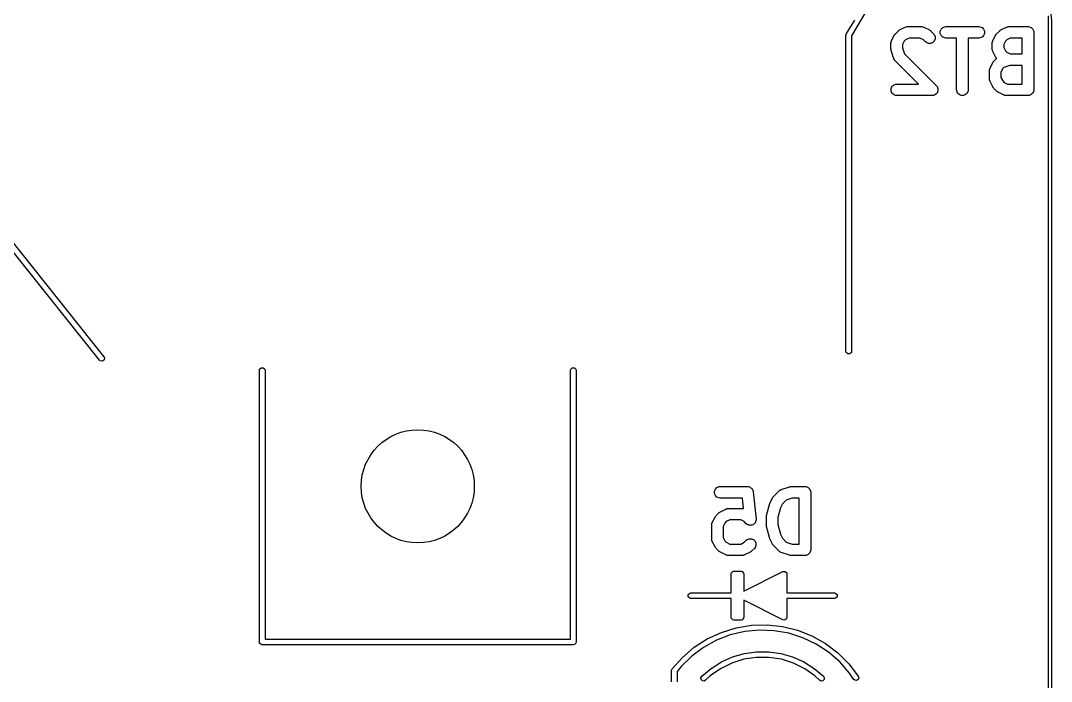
# Model space of a CAD drawing. Extents: x 50.8 to 101.6, y -101.6 to -50.8.
# Drawn here: x 83.4 to 101.62, y -92.45 to -80.77 of the extents above; entities that cross this region are included whole.
import ezdxf

# ---------------------------------------------------------------- set-up
doc = ezdxf.new("R2010")
doc.units = 0
doc.layers.add('BLACK', color=7, linetype='CONTINUOUS')

msp = doc.modelspace()

# ---------------------------------------------------------------- linework, layer by layer
at = {"layer": 'BLACK', "linetype": 'CONTINUOUS'}
for p, q in [((79.624, -80.132488), (84.875075, -86.709804)), ((84.796925, -86.772196), (79.534925, -80.181196)), ((98.375382, -80.562871), (98.093999, -81.039604)), ((101.575, -80.772), (101.575, -80.685299)), ((101.609185, -80.591232), (101.625, -80.772)), ((98.001757, -80.999247), (98.152347, -80.7615)), ((98.941991, -80.93496), (99.038753, -80.886579)), ((99.038753, -80.886579), (99.057354, -80.879461)), ((99.057354, -80.879461), (99.060995, -80.879202)), ((99.060995, -80.879202), (99.064369, -80.877805)), ((99.064369, -80.877805), (99.08419, -80.875853)), ((99.08419, -80.875853), (99.326095, -80.875853)), ((99.326095, -80.875853), (99.345916, -80.877805)), ((99.345916, -80.877805), (99.349289, -80.879202)), ((99.349289, -80.879202), (99.35293, -80.879461)), ((99.35293, -80.879461), (99.371532, -80.886579)), ((99.371532, -80.886579), (99.468294, -80.93496)), ((99.677046, -80.921007), (99.705077, -80.892976)), ((99.705077, -80.892976), (99.741702, -80.877805)), ((99.741702, -80.877805), (99.761523, -80.875853)), ((99.761523, -80.875853), (100.342095, -80.875853)), ((100.342095, -80.875853), (100.361916, -80.877805)), ((100.361916, -80.877805), (100.398541, -80.892976)), ((100.398541, -80.892976), (100.426572, -80.921007)), ((100.732086, -80.93496), (100.828848, -80.886579)), ((100.828848, -80.886579), (100.847449, -80.879461)), ((100.847449, -80.879461), (100.85109, -80.879202)), ((100.85109, -80.879202), (100.854464, -80.877805)), ((100.854464, -80.877805), (100.874285, -80.875853)), ((100.874285, -80.875853), (101.212952, -80.875853)), ((101.212952, -80.875853), (101.232773, -80.877805)), ((101.232773, -80.877805), (101.269398, -80.892976)), ((101.269398, -80.892976), (101.297429, -80.921007)), ((101.575, -97.79), (101.575, -80.772)), ((101.625, -80.772), (101.625, -97.79)), ((97.993999, -81.026), (97.997805, -81.006866)), ((97.994, -86.614), (97.993999, -81.026)), ((97.997805, -81.006866), (98.000498, -81.004172)), ((98.000498, -81.004172), (98.001758, -80.999247)), ((98.001758, -80.999247), (98.001757, -80.999247)), ((98.093999, -81.039604), (98.094, -86.614)), ((98.799792, -81.12554), (98.848173, -81.028778)), ((98.848173, -81.028778), (98.853544, -81.020245)), ((98.853544, -81.020245), (98.85457, -81.017769)), ((98.85457, -81.017769), (98.856858, -81.01498)), ((98.856858, -81.01498), (98.858783, -81.011923)), ((98.858783, -81.011923), (98.860811, -81.010164)), ((98.860811, -81.010164), (98.867205, -81.002373)), ((98.867205, -81.002373), (98.915586, -80.953992)), ((98.915586, -80.953992), (98.923377, -80.947598)), ((98.923377, -80.947598), (98.925136, -80.94557)), ((98.925136, -80.94557), (98.928193, -80.943645)), ((98.928193, -80.943645), (98.930982, -80.941357)), ((98.930982, -80.941357), (98.933458, -80.940331)), ((98.933458, -80.940331), (98.941991, -80.93496)), ((99.108175, -81.079053), (99.047611, -81.109335)), ((99.30211, -81.079053), (99.108175, -81.079053)), ((99.362674, -81.109335), (99.30211, -81.079053)), ((99.468294, -80.93496), (99.476826, -80.940331)), ((99.476826, -80.940331), (99.479303, -80.941357)), ((99.479303, -80.941357), (99.482091, -80.943645)), ((99.482091, -80.943645), (99.485149, -80.94557)), ((99.485149, -80.94557), (99.486907, -80.947598)), ((99.486907, -80.947598), (99.494699, -80.953992)), ((99.494699, -80.953992), (99.54308, -81.002373)), ((99.54308, -81.002373), (99.555715, -81.017769)), ((99.555715, -81.017769), (99.570886, -81.054394)), ((99.570886, -81.054394), (99.570886, -81.094036)), ((99.661875, -80.957632), (99.677046, -80.921007)), ((99.661875, -80.997274), (99.661875, -80.957632)), ((99.677046, -81.033899), (99.661875, -80.997274)), ((99.705077, -81.06193), (99.677046, -81.033899)), ((99.741702, -81.077101), (99.705077, -81.06193)), ((99.761523, -81.079053), (99.741702, -81.077101)), ((99.950209, -81.079053), (99.761523, -81.079053)), ((99.950209, -81.993453), (99.950209, -81.079053)), ((100.342095, -81.079053), (100.153409, -81.079053)), ((100.153409, -81.079053), (100.153409, -81.993453)), ((100.361916, -81.077101), (100.342095, -81.079053)), ((100.398541, -81.06193), (100.361916, -81.077101)), ((100.426572, -81.033899), (100.398541, -81.06193)), ((100.426572, -80.921007), (100.441743, -80.957632)), ((100.441743, -80.997274), (100.426572, -81.033899)), ((100.441743, -80.957632), (100.441743, -80.997274)), ((100.589887, -81.12554), (100.638268, -81.028778)), ((100.638268, -81.028778), (100.643639, -81.020245)), ((100.643639, -81.020245), (100.644665, -81.017769)), ((100.644665, -81.017769), (100.646953, -81.01498)), ((100.646953, -81.01498), (100.648878, -81.011923)), ((100.648878, -81.011923), (100.650906, -81.010164)), ((100.650906, -81.010164), (100.6573, -81.002373)), ((100.6573, -81.002373), (100.705681, -80.953992)), ((100.705681, -80.953992), (100.713472, -80.947598)), ((100.713472, -80.947598), (100.715231, -80.94557)), ((100.715231, -80.94557), (100.718288, -80.943645)), ((100.718288, -80.943645), (100.721077, -80.941357)), ((100.721077, -80.941357), (100.723553, -80.940331)), ((100.723553, -80.940331), (100.732086, -80.93496)), ((100.89827, -81.079053), (100.837706, -81.109335)), ((101.111352, -81.079053), (100.89827, -81.079053)), ((101.111352, -81.359663), (101.111352, -81.079053)), ((101.297429, -80.921007), (101.3126, -80.957632)), ((101.3126, -80.957632), (101.314552, -80.977453)), ((101.314552, -80.977453), (101.314552, -81.993453)), ((98.789066, -81.170977), (98.791018, -81.151156)), ((98.789066, -81.267739), (98.789066, -81.170977)), ((98.791018, -81.151156), (98.792415, -81.147782)), ((98.792415, -81.147782), (98.792674, -81.144142)), ((98.792674, -81.144142), (98.799792, -81.12554)), ((99.022548, -81.134398), (98.992266, -81.194962)), ((98.992266, -81.194962), (98.992266, -81.251252)), ((98.992266, -81.251252), (99.027848, -81.357999)), ((99.047611, -81.109335), (99.022548, -81.134398)), ((99.399396, -81.146057), (99.362674, -81.109335)), ((99.414792, -81.158692), (99.399396, -81.146057)), ((99.451417, -81.173863), (99.414792, -81.158692)), ((99.491059, -81.173863), (99.451417, -81.173863)), ((99.527684, -81.158692), (99.491059, -81.173863)), ((99.555715, -81.130661), (99.527684, -81.158692)), ((99.570886, -81.094036), (99.555715, -81.130661)), ((100.579161, -81.170977), (100.581113, -81.151156)), ((100.579161, -81.267739), (100.579161, -81.170977)), ((100.581113, -81.151156), (100.58251, -81.147782)), ((100.58251, -81.147782), (100.582769, -81.144142)), ((100.582769, -81.144142), (100.589887, -81.12554)), ((100.812643, -81.134398), (100.782361, -81.194962)), ((100.782361, -81.194962), (100.782361, -81.243754)), ((100.782361, -81.243754), (100.812643, -81.304318)), ((100.837706, -81.109335), (100.812643, -81.134398)), ((98.790054, -81.277772), (98.789066, -81.267739)), ((98.789864, -81.280447), (98.790054, -81.277772)), ((98.790663, -81.283965), (98.789864, -81.280447)), ((98.791018, -81.28756), (98.790663, -81.283965)), ((98.792045, -81.29004), (98.791018, -81.28756)), ((98.79428, -81.299868), (98.792045, -81.29004)), ((98.842661, -81.445011), (98.79428, -81.299868)), ((98.850781, -81.463197), (98.842661, -81.445011)), ((99.027848, -81.357999), (99.591461, -81.921611)), ((100.581113, -81.28756), (100.579161, -81.267739)), ((100.58251, -81.290933), (100.581113, -81.28756)), ((100.582769, -81.294574), (100.58251, -81.290933)), ((100.589887, -81.313176), (100.582769, -81.294574)), ((100.638268, -81.409938), (100.589887, -81.313176)), ((100.608919, -81.486183), (100.6573, -81.437802)), ((100.643639, -81.41847), (100.638268, -81.409938)), ((100.644665, -81.420947), (100.643639, -81.41847)), ((100.646953, -81.423735), (100.644665, -81.420947)), ((100.648878, -81.426793), (100.646953, -81.423735)), ((100.650906, -81.428551), (100.648878, -81.426793)), ((100.6573, -81.436343), (100.650906, -81.428551)), ((100.658101, -81.437144), (100.6573, -81.436343)), ((100.6573, -81.437802), (100.658101, -81.437144)), ((100.812643, -81.304318), (100.837706, -81.329381)), ((100.837706, -81.329381), (100.89827, -81.359663)), ((100.89827, -81.359663), (101.111352, -81.359663)), ((98.853172, -81.465954), (98.850781, -81.463197)), ((98.85457, -81.469328), (98.853172, -81.465954)), ((98.867205, -81.484724), (98.85457, -81.469328)), ((99.274335, -81.891853), (98.867205, -81.484724)), ((100.534129, -81.631592), (100.534388, -81.627952)), ((100.534388, -81.627952), (100.541506, -81.60935)), ((100.541506, -81.60935), (100.589887, -81.512588)), ((100.589887, -81.512588), (100.595258, -81.504055)), ((100.595258, -81.504055), (100.596284, -81.501579)), ((100.596284, -81.501579), (100.598572, -81.49879)), ((100.598572, -81.49879), (100.600497, -81.495733)), ((100.600497, -81.495733), (100.602525, -81.493974)), ((100.602525, -81.493974), (100.608919, -81.486183)), ((100.764262, -81.618208), (100.73398, -81.678772)), ((100.784024, -81.598445), (100.764262, -81.618208)), ((100.890772, -81.562863), (100.784024, -81.598445)), ((101.111352, -81.562863), (100.890772, -81.562863)), ((101.111352, -81.891853), (101.111352, -81.562863)), ((100.53078, -81.654787), (100.532732, -81.634966)), ((100.53078, -81.79993), (100.53078, -81.654787)), ((100.532732, -81.819751), (100.53078, -81.79993)), ((100.532732, -81.634966), (100.534129, -81.631592)), ((100.73398, -81.678772), (100.73398, -81.775945)), ((100.73398, -81.775945), (100.764262, -81.836509)), ((98.791018, -81.973632), (98.806189, -81.937007)), ((98.791018, -82.013274), (98.791018, -81.973632)), ((98.806189, -81.937007), (98.83422, -81.908976)), ((98.83422, -81.908976), (98.870845, -81.893805)), ((98.870845, -81.893805), (98.890666, -81.891853)), ((98.890666, -81.891853), (99.274335, -81.891853)), ((99.591461, -81.921611), (99.604096, -81.937007)), ((99.604096, -81.937007), (99.619267, -81.973632)), ((99.619267, -81.973632), (99.619267, -82.013274)), ((99.952161, -82.013274), (99.950209, -81.993453)), ((100.153409, -81.993453), (100.151457, -82.013274)), ((100.534129, -81.823124), (100.532732, -81.819751)), ((100.534388, -81.826765), (100.534129, -81.823124)), ((100.541506, -81.845367), (100.534388, -81.826765)), ((100.589887, -81.942129), (100.541506, -81.845367)), ((100.595258, -81.950661), (100.589887, -81.942129)), ((100.596284, -81.953138), (100.595258, -81.950661)), ((100.598572, -81.955926), (100.596284, -81.953138)), ((100.600497, -81.958984), (100.598572, -81.955926)), ((100.602525, -81.960742), (100.600497, -81.958984)), ((100.608919, -81.968534), (100.602525, -81.960742)), ((100.6573, -82.016915), (100.608919, -81.968534)), ((100.764262, -81.836509), (100.789325, -81.861572)), ((100.789325, -81.861572), (100.849888, -81.891853)), ((100.849888, -81.891853), (101.111352, -81.891853)), ((101.314552, -81.993453), (101.3126, -82.013274)), ((98.806189, -82.049899), (98.791018, -82.013274)), ((98.83422, -82.07793), (98.806189, -82.049899)), ((98.870845, -82.093101), (98.83422, -82.07793)), ((98.890666, -82.095053), (98.870845, -82.093101)), ((99.519619, -82.095053), (98.890666, -82.095053)), ((99.53944, -82.093101), (99.519619, -82.095053)), ((99.576065, -82.07793), (99.53944, -82.093101)), ((99.604096, -82.049899), (99.576065, -82.07793)), ((99.619267, -82.013274), (99.604096, -82.049899)), ((99.967332, -82.049899), (99.952161, -82.013274)), ((99.995363, -82.07793), (99.967332, -82.049899)), ((100.031988, -82.093101), (99.995363, -82.07793)), ((100.07163, -82.093101), (100.031988, -82.093101)), ((100.108255, -82.07793), (100.07163, -82.093101)), ((100.136286, -82.049899), (100.108255, -82.07793)), ((100.151457, -82.013274), (100.136286, -82.049899)), ((100.66509, -82.023308), (100.6573, -82.016915)), ((100.66685, -82.025337), (100.66509, -82.023308)), ((100.669907, -82.027261), (100.66685, -82.025337)), ((100.672696, -82.02955), (100.669907, -82.027261)), ((100.675173, -82.030576), (100.672696, -82.02955)), ((100.683706, -82.035947), (100.675173, -82.030576)), ((100.780468, -82.084327), (100.683706, -82.035947)), ((100.79907, -82.091445), (100.780468, -82.084327)), ((100.802709, -82.091703), (100.79907, -82.091445)), ((100.806083, -82.093101), (100.802709, -82.091703)), ((100.825904, -82.095053), (100.806083, -82.093101)), ((101.212952, -82.095053), (100.825904, -82.095053)), ((101.232773, -82.093101), (101.212952, -82.095053)), ((101.269398, -82.07793), (101.232773, -82.093101)), ((101.297429, -82.049899), (101.269398, -82.07793)), ((101.3126, -82.013274), (101.297429, -82.049899)), ((84.875075, -86.709804), (84.884038, -86.727132)), ((84.884038, -86.727132), (84.879774, -86.765162)), ((97.997806, -86.633134), (97.994, -86.614)), ((98.024866, -86.660194), (97.997806, -86.633134)), ((98.063134, -86.660194), (98.024866, -86.660194)), ((98.090194, -86.633134), (98.063134, -86.660194)), ((98.094, -86.614), (98.090194, -86.633134)), ((84.811838, -86.784774), (84.796925, -86.772196)), ((84.849868, -86.789038), (84.811838, -86.784774)), ((84.879774, -86.765162), (84.849868, -86.789038)), ((87.627806, -86.930866), (87.654866, -86.903806)), ((87.654866, -86.903806), (87.693134, -86.903806)), ((87.693134, -86.903806), (87.720194, -86.930866)), ((93.127806, -86.930866), (93.154866, -86.903806)), ((93.154866, -86.903806), (93.193134, -86.903806)), ((93.193134, -86.903806), (93.220194, -86.930866)), ((87.624, -86.95), (87.627806, -86.930866)), ((87.624, -91.75), (87.624, -86.95)), ((87.720194, -86.930866), (87.724, -86.95)), ((87.724, -86.95), (87.724, -91.7)), ((93.124, -86.95), (93.127806, -86.930866)), ((93.124, -91.7), (93.124, -86.95)), ((93.220194, -86.930866), (93.224, -86.95)), ((93.224, -86.95), (93.224, -91.75)), ((95.670446, -89.085632), (95.685617, -89.049007)), ((95.670446, -89.125274), (95.670446, -89.085632)), ((95.685617, -89.049007), (95.713648, -89.020976)), ((95.713648, -89.020976), (95.750273, -89.005805)), ((95.750273, -89.005805), (95.770094, -89.003853)), ((95.770094, -89.003853), (96.253904, -89.003853)), ((96.253904, -89.003853), (96.261233, -89.004574)), ((96.261233, -89.004574), (96.263711, -89.004327)), ((96.263711, -89.004327), (96.26613, -89.005057)), ((96.26613, -89.005057), (96.273725, -89.005805)), ((96.273725, -89.005805), (96.287448, -89.011489)), ((96.287448, -89.011489), (96.301664, -89.015779)), ((96.301664, -89.015779), (96.305622, -89.019017)), ((96.305622, -89.019017), (96.31035, -89.020976)), ((96.31035, -89.020976), (96.320851, -89.031477)), ((96.320851, -89.031477), (96.332345, -89.040881)), ((96.332345, -89.040881), (96.334763, -89.045389)), ((96.334763, -89.045389), (96.338381, -89.049007)), ((96.338381, -89.049007), (96.344064, -89.062727)), ((96.344064, -89.062727), (96.351085, -89.075815)), ((96.351085, -89.075815), (96.352585, -89.083298)), ((96.352585, -89.083298), (96.353552, -89.085632)), ((96.353552, -89.085632), (96.353552, -89.08812)), ((96.353552, -89.08812), (96.355, -89.095343)), ((96.355, -89.095343), (96.403381, -89.579153)), ((96.714252, -89.178754), (96.811014, -89.081992)), ((96.811014, -89.081992), (96.82641, -89.069357)), ((96.82641, -89.069357), (96.829783, -89.067959)), ((96.829783, -89.067959), (96.832541, -89.065568)), ((96.832541, -89.065568), (96.850727, -89.057448)), ((96.850727, -89.057448), (96.99587, -89.009067)), ((96.99587, -89.009067), (97.005697, -89.006832)), ((97.005697, -89.006832), (97.008178, -89.005805)), ((97.008178, -89.005805), (97.011772, -89.00545)), ((97.011772, -89.00545), (97.015291, -89.004651)), ((97.015291, -89.004651), (97.017965, -89.004841)), ((97.017965, -89.004841), (97.027999, -89.003853)), ((97.027999, -89.003853), (97.269904, -89.003853)), ((97.269904, -89.003853), (97.289725, -89.005805)), ((97.289725, -89.005805), (97.32635, -89.020976)), ((97.32635, -89.020976), (97.354381, -89.049007)), ((97.354381, -89.049007), (97.369552, -89.085632)), ((97.369552, -89.085632), (97.371504, -89.105453)), ((95.685617, -89.161899), (95.670446, -89.125274)), ((95.713648, -89.18993), (95.685617, -89.161899)), ((95.750273, -89.205101), (95.713648, -89.18993)), ((95.770094, -89.207053), (95.750273, -89.205101)), ((96.161957, -89.207053), (95.770094, -89.207053)), ((96.180679, -89.394274), (96.161957, -89.207053)), ((96.646839, -89.301921), (96.69522, -89.205159)), ((96.69522, -89.205159), (96.700591, -89.196626)), ((96.700591, -89.196626), (96.701617, -89.19415)), ((96.701617, -89.19415), (96.703905, -89.191361)), ((96.703905, -89.191361), (96.70583, -89.188304)), ((96.70583, -89.188304), (96.707858, -89.186545)), ((96.707858, -89.186545), (96.714252, -89.178754)), ((96.937738, -89.242635), (96.869595, -89.310779)), ((97.044486, -89.207053), (96.937738, -89.242635)), ((97.168304, -89.207053), (97.044486, -89.207053)), ((97.168304, -90.019853), (97.168304, -89.207053)), ((97.371504, -89.105453), (97.371504, -90.121453)), ((95.746633, -89.46904), (95.754424, -89.462646)), ((95.754424, -89.462646), (95.756183, -89.460618)), ((95.756183, -89.460618), (95.75924, -89.458693)), ((95.75924, -89.458693), (95.762029, -89.456405)), ((95.762029, -89.456405), (95.764505, -89.455379)), ((95.764505, -89.455379), (95.773038, -89.450008)), ((95.773038, -89.450008), (95.8698, -89.401627)), ((95.8698, -89.401627), (95.888401, -89.394509)), ((95.888401, -89.394509), (95.892042, -89.39425)), ((95.892042, -89.39425), (95.895416, -89.392853)), ((95.895416, -89.392853), (95.915237, -89.390901)), ((95.915237, -89.390901), (96.157142, -89.390901)), ((96.157142, -89.390901), (96.176963, -89.392853)), ((96.176963, -89.392853), (96.180336, -89.39425)), ((96.180336, -89.39425), (96.180679, -89.394274)), ((96.590766, -89.51624), (96.639147, -89.322716)), ((96.639147, -89.322716), (96.639668, -89.321255)), ((96.639668, -89.321255), (96.639721, -89.320523)), ((96.639721, -89.320523), (96.642883, -89.312258)), ((96.642883, -89.312258), (96.645848, -89.303961)), ((96.645848, -89.303961), (96.646283, -89.303373)), ((96.646283, -89.303373), (96.646839, -89.301921)), ((96.833573, -89.382822), (96.790932, -89.553388)), ((96.869595, -89.310779), (96.833573, -89.382822)), ((95.623721, -89.65919), (95.630839, -89.640588)), ((95.630839, -89.640588), (95.67922, -89.543826)), ((95.67922, -89.543826), (95.684591, -89.535293)), ((95.684591, -89.535293), (95.685617, -89.532817)), ((95.685617, -89.532817), (95.687905, -89.530028)), ((95.687905, -89.530028), (95.68983, -89.526971)), ((95.68983, -89.526971), (95.691858, -89.525212)), ((95.691858, -89.525212), (95.698252, -89.517421)), ((95.698252, -89.517421), (95.746633, -89.46904)), ((95.878658, -89.624383), (95.853595, -89.649446)), ((95.939222, -89.594101), (95.878658, -89.624383)), ((96.133157, -89.594101), (95.939222, -89.594101)), ((96.193721, -89.624383), (96.133157, -89.594101)), ((96.230443, -89.661105), (96.193721, -89.624383)), ((96.386762, -89.645709), (96.37626, -89.65621)), ((96.38872, -89.640981), (96.386762, -89.645709)), ((96.391959, -89.637023), (96.38872, -89.640981)), ((96.396248, -89.622807), (96.391959, -89.637023)), ((96.401933, -89.609084), (96.396248, -89.622807)), ((96.403411, -89.59907), (96.401933, -89.603968)), ((96.401933, -89.603968), (96.401933, -89.609084)), ((96.403381, -89.579153), (96.403411, -89.59907)), ((96.587732, -89.540882), (96.588072, -89.537424)), ((96.587732, -89.686025), (96.587732, -89.540882)), ((96.587852, -89.535943), (96.588948, -89.528528)), ((96.588072, -89.537424), (96.587852, -89.535943)), ((96.588948, -89.528528), (96.589684, -89.521061)), ((96.589684, -89.521061), (96.590257, -89.519675)), ((96.590257, -89.519675), (96.590766, -89.51624)), ((96.790932, -89.553388), (96.790932, -89.673519)), ((95.620113, -89.686025), (95.622065, -89.666204)), ((95.620113, -89.92793), (95.620113, -89.686025)), ((95.622065, -89.666204), (95.623462, -89.66283)), ((95.623462, -89.66283), (95.623721, -89.65919)), ((95.853595, -89.649446), (95.823313, -89.71001)), ((95.823313, -89.71001), (95.823313, -89.903945)), ((96.245839, -89.67374), (96.230443, -89.661105)), ((96.250566, -89.675698), (96.245839, -89.67374)), ((96.254525, -89.678937), (96.250566, -89.675698)), ((96.26874, -89.683226), (96.254525, -89.678937)), ((96.282464, -89.688911), (96.26874, -89.683226)), ((96.28758, -89.688911), (96.282464, -89.688911)), ((96.292478, -89.690389), (96.28758, -89.688911)), ((96.307256, -89.688911), (96.292478, -89.690389)), ((96.322106, -89.688911), (96.307256, -89.688911)), ((96.326832, -89.686953), (96.322106, -89.688911)), ((96.331923, -89.686444), (96.326832, -89.686953)), ((96.34501, -89.679423), (96.331923, -89.686444)), ((96.358731, -89.67374), (96.34501, -89.679423)), ((96.362348, -89.670122), (96.358731, -89.67374)), ((96.366857, -89.667704), (96.362348, -89.670122)), ((96.37626, -89.65621), (96.366857, -89.667704)), ((96.588072, -89.689482), (96.587732, -89.686025)), ((96.587852, -89.690964), (96.588072, -89.689482)), ((96.588948, -89.698378), (96.587852, -89.690964)), ((96.589684, -89.705846), (96.588948, -89.698378)), ((96.590257, -89.707231), (96.589684, -89.705846)), ((96.590766, -89.710667), (96.590257, -89.707231)), ((96.639147, -89.904191), (96.590766, -89.710667)), ((96.790932, -89.673519), (96.833573, -89.844085)), ((95.622065, -89.947751), (95.620113, -89.92793)), ((95.623462, -89.951124), (95.622065, -89.947751)), ((95.623721, -89.954765), (95.623462, -89.951124)), ((95.630839, -89.973367), (95.623721, -89.954765)), ((95.67922, -90.070129), (95.630839, -89.973367)), ((95.823313, -89.903945), (95.853595, -89.964509)), ((95.853595, -89.964509), (95.878658, -89.989572)), ((95.878658, -89.989572), (95.939221, -90.019853)), ((96.133158, -90.019853), (96.19372, -89.989572)), ((96.19372, -89.989572), (96.230443, -89.95285)), ((96.230443, -89.95285), (96.245839, -89.940215)), ((96.245839, -89.940215), (96.282464, -89.925044)), ((96.282464, -89.925044), (96.322106, -89.925044)), ((96.322106, -89.925044), (96.358731, -89.940215)), ((96.358731, -89.940215), (96.386762, -89.968246)), ((96.386762, -89.968246), (96.401933, -90.004871)), ((96.401933, -90.004871), (96.401933, -90.044513)), ((96.639668, -89.905651), (96.639147, -89.904191)), ((96.639721, -89.906384), (96.639668, -89.905651)), ((96.642883, -89.914648), (96.639721, -89.906384)), ((96.645848, -89.922946), (96.642883, -89.914648)), ((96.646283, -89.923533), (96.645848, -89.922946)), ((96.646839, -89.924986), (96.646283, -89.923533)), ((96.69522, -90.021748), (96.646839, -89.924986)), ((96.833573, -89.844085), (96.869595, -89.916128)), ((96.869595, -89.916128), (96.937738, -89.984271)), ((96.937738, -89.984271), (97.044485, -90.019853)), ((95.684591, -90.078661), (95.67922, -90.070129)), ((95.685617, -90.081138), (95.684591, -90.078661)), ((95.687905, -90.083926), (95.685617, -90.081138)), ((95.68983, -90.086984), (95.687905, -90.083926)), ((95.691858, -90.088742), (95.68983, -90.086984)), ((95.698252, -90.096534), (95.691858, -90.088742)), ((95.746633, -90.144915), (95.698252, -90.096534)), ((95.754423, -90.151308), (95.746633, -90.144915)), ((95.756183, -90.153337), (95.754423, -90.151308)), ((95.75924, -90.155261), (95.756183, -90.153337)), ((95.762029, -90.15755), (95.75924, -90.155261)), ((95.764506, -90.158576), (95.762029, -90.15755)), ((95.773039, -90.163947), (95.764506, -90.158576)), ((95.869801, -90.212327), (95.773039, -90.163947)), ((95.939221, -90.019853), (96.133158, -90.019853)), ((96.29934, -90.163947), (96.202578, -90.212327)), ((96.307872, -90.158576), (96.29934, -90.163947)), ((96.31035, -90.15755), (96.307872, -90.158576)), ((96.313138, -90.155261), (96.31035, -90.15755)), ((96.316196, -90.153337), (96.313138, -90.155261)), ((96.317955, -90.151308), (96.316196, -90.153337)), ((96.325746, -90.144915), (96.317955, -90.151308)), ((96.374127, -90.096534), (96.325746, -90.144915)), ((96.386762, -90.081138), (96.374127, -90.096534)), ((96.401933, -90.044513), (96.386762, -90.081138)), ((96.700591, -90.03028), (96.69522, -90.021748)), ((96.701617, -90.032757), (96.700591, -90.03028)), ((96.703905, -90.035545), (96.701617, -90.032757)), ((96.70583, -90.038603), (96.703905, -90.035545)), ((96.707858, -90.040361), (96.70583, -90.038603)), ((96.714252, -90.048153), (96.707858, -90.040361)), ((96.811014, -90.144915), (96.714252, -90.048153)), ((96.82641, -90.15755), (96.811014, -90.144915)), ((96.829781, -90.158946), (96.82641, -90.15755)), ((96.832541, -90.16134), (96.829781, -90.158946)), ((96.850728, -90.169459), (96.832541, -90.16134)), ((96.995871, -90.217839), (96.850728, -90.169459)), ((97.044485, -90.019853), (97.168304, -90.019853)), ((97.354381, -90.177899), (97.32635, -90.20593)), ((97.369552, -90.141274), (97.354381, -90.177899)), ((97.371504, -90.121453), (97.369552, -90.141274)), ((95.888403, -90.219445), (95.869801, -90.212327)), ((95.892042, -90.219703), (95.888403, -90.219445)), ((95.895416, -90.221101), (95.892042, -90.219703)), ((95.915237, -90.223053), (95.895416, -90.221101)), ((96.157142, -90.223053), (95.915237, -90.223053)), ((96.176963, -90.221101), (96.157142, -90.223053)), ((96.180336, -90.219703), (96.176963, -90.221101)), ((96.183977, -90.219445), (96.180336, -90.219703)), ((96.202578, -90.212327), (96.183977, -90.219445)), ((97.005696, -90.220073), (96.995871, -90.217839)), ((97.008178, -90.221101), (97.005696, -90.220073)), ((97.011774, -90.221455), (97.008178, -90.221101)), ((97.015292, -90.222255), (97.011774, -90.221455)), ((97.017966, -90.222064), (97.015292, -90.222255)), ((97.027999, -90.223053), (97.017966, -90.222064)), ((97.269904, -90.223053), (97.027999, -90.223053)), ((97.289725, -90.221101), (97.269904, -90.223053)), ((97.32635, -90.20593), (97.289725, -90.221101)), ((95.962, -90.551), (95.965806, -90.531866)), ((95.962, -90.882), (95.962, -90.551)), ((95.965806, -90.531866), (95.992866, -90.504806)), ((95.992866, -90.504806), (96.012, -90.501)), ((96.012, -90.501), (96.139, -90.501)), ((96.139, -90.501), (96.158134, -90.504806)), ((96.158134, -90.504806), (96.185194, -90.531866)), ((96.185194, -90.531866), (96.189, -90.551)), ((96.189, -90.851098), (96.878639, -90.506279)), ((96.189, -90.551), (96.189, -90.851098)), ((96.878639, -90.506279), (96.916811, -90.503566)), ((96.916811, -90.503566), (96.945721, -90.528639)), ((96.945721, -90.528639), (96.951, -90.551)), ((96.951, -90.551), (96.951, -90.882)), ((95.203806, -90.912866), (95.230866, -90.885806)), ((95.203806, -90.951134), (95.203806, -90.912866)), ((95.230866, -90.885806), (95.25, -90.882)), ((95.25, -90.882), (95.962, -90.882)), ((96.951, -90.882), (97.79, -90.882)), ((97.79, -90.882), (97.809134, -90.885806)), ((97.809134, -90.885806), (97.836194, -90.912866)), ((97.836194, -90.912866), (97.836194, -90.951134)), ((95.230866, -90.978194), (95.203806, -90.951134)), ((95.25, -90.982), (95.230866, -90.978194)), ((95.962, -90.982), (95.25, -90.982)), ((95.962, -91.313), (95.962, -90.982)), ((96.878639, -91.357721), (96.189, -91.012901)), ((96.189, -91.012901), (96.189, -91.313)), ((97.79, -90.982), (96.951, -90.982)), ((96.951, -90.982), (96.951, -91.313)), ((97.809134, -90.978194), (97.79, -90.982)), ((97.836194, -90.951134), (97.809134, -90.978194)), ((95.965806, -91.332134), (95.962, -91.313)), ((95.992866, -91.359194), (95.965806, -91.332134)), ((96.012, -91.363), (95.992866, -91.359194)), ((96.139, -91.363), (96.012, -91.363)), ((96.053349, -91.499359), (96.323882, -91.454424)), ((96.158134, -91.359194), (96.139, -91.363)), ((96.185194, -91.332134), (96.158134, -91.359194)), ((96.189, -91.313), (96.185194, -91.332134)), ((96.323882, -91.454424), (96.598003, -91.446416)), ((96.598003, -91.446416), (96.870697, -91.475482)), ((96.901, -91.363), (96.878639, -91.357721)), ((96.936355, -91.348355), (96.901, -91.363)), ((96.951, -91.313), (96.936355, -91.348355)), ((95.542703, -91.69606), (95.791358, -91.580399)), ((95.949202, -91.626676), (95.705349, -91.720608)), ((95.791358, -91.580399), (96.053349, -91.499359)), ((96.203502, -91.566518), (95.949202, -91.626676)), ((96.463595, -91.541236), (96.203502, -91.566518)), ((96.724721, -91.551291), (96.463595, -91.541236)), ((96.982099, -91.596501), (96.724721, -91.551291)), ((96.870697, -91.475482), (97.136972, -91.541089)), ((97.23102, -91.676037), (96.982099, -91.596501)), ((97.136972, -91.541089), (97.391955, -91.642036)), ((97.391955, -91.642036), (97.630979, -91.776477)), ((87.627806, -91.769134), (87.624, -91.75)), ((87.654866, -91.796194), (87.627806, -91.769134)), ((87.674, -91.8), (87.654866, -91.796194)), ((93.174, -91.8), (87.674, -91.8)), ((87.724, -91.7), (93.124, -91.7)), ((93.193134, -91.796194), (93.174, -91.8)), ((93.220194, -91.769134), (93.193134, -91.796194)), ((93.224, -91.75), (93.220194, -91.769134)), ((95.311935, -91.844225), (95.542703, -91.69606)), ((95.705349, -91.720608), (95.476406, -91.846595)), ((97.466928, -91.788444), (97.23102, -91.676037)), ((97.685504, -91.931665), (97.466928, -91.788444)), ((97.630979, -91.776477), (97.849669, -91.94195)), ((95.266563, -92.002331), (95.079662, -92.184965)), ((95.103278, -92.022182), (95.311935, -91.844225)), ((95.476406, -91.846595), (95.266563, -92.002331)), ((95.792953, -92.102962), (95.990329, -92.015212)), ((95.990329, -92.015212), (96.197987, -91.955752)), ((96.197987, -91.955752), (96.411894, -91.925738)), ((96.411894, -91.925738), (96.627897, -91.925751)), ((96.627897, -91.925751), (96.841801, -91.955792)), ((96.841801, -91.955792), (97.049452, -92.015277)), ((97.049452, -92.015277), (97.246816, -92.103052)), ((97.882748, -92.103077), (97.685504, -91.931665)), ((97.849669, -91.94195), (98.044023, -92.135427)), ((94.92055, -92.226675), (95.103278, -92.022182)), ((95.079662, -92.184965), (95.010002, -92.274544)), ((95.609693, -92.217298), (95.792953, -92.102962)), ((95.975685, -92.123335), (95.775982, -92.222322)), ((96.18817, -92.056027), (95.975685, -92.123335)), ((96.408445, -92.02198), (96.18817, -92.056027)), ((96.631335, -92.021993), (96.408445, -92.02198)), ((96.851605, -92.056068), (96.631335, -92.021993)), ((97.064082, -92.123402), (96.851605, -92.056068)), ((97.263773, -92.222415), (97.064082, -92.123402)), ((97.246816, -92.103052), (97.430063, -92.217411)), ((98.055051, -92.299545), (97.882748, -92.103077)), ((98.044023, -92.135427), (98.210483, -92.353367)), ((94.910002, -92.257392), (94.910208, -92.256351)), ((94.910003, -92.456), (94.910002, -92.257392)), ((94.91003, -92.255731), (94.910701, -92.253877)), ((94.910208, -92.256351), (94.91003, -92.255731)), ((94.910701, -92.253877), (94.913808, -92.238258)), ((94.913808, -92.238258), (94.917802, -92.234263)), ((94.917802, -92.234263), (94.92055, -92.226675)), ((95.010002, -92.274544), (95.010003, -92.456)), ((95.429573, -92.383272), (95.444106, -92.356001)), ((95.444106, -92.356001), (95.609693, -92.217298)), ((95.59375, -92.350665), (95.513505, -92.428)), ((95.775982, -92.222322), (95.59375, -92.350665)), ((97.445988, -92.35078), (97.263773, -92.222415)), ((97.430063, -92.217411), (97.595632, -92.356134)), ((97.526225, -92.428124), (97.445988, -92.35078)), ((97.595632, -92.356134), (97.5956, -92.356168)), ((97.5956, -92.356168), (97.610129, -92.383441)), ((98.127088, -92.408551), (98.055051, -92.299545)), ((98.210483, -92.353367), (98.218738, -92.383146)), ((95.433845, -92.413877), (95.429573, -92.383272)), ((95.45529, -92.436125), (95.433845, -92.413877)), ((95.485717, -92.44152), (95.45529, -92.436125)), ((95.513504, -92.427999), (95.485717, -92.44152)), ((95.513505, -92.428), (95.513504, -92.427999)), ((97.526192, -92.428158), (97.526225, -92.428124)), ((97.553977, -92.441682), (97.526192, -92.428158)), ((97.584405, -92.436291), (97.553977, -92.441682)), ((97.605853, -92.414045), (97.584405, -92.436291)), ((97.610129, -92.383441), (97.605853, -92.414045)), ((98.127089, -92.408551), (98.127088, -92.408551)), ((98.15127, -92.427791), (98.127089, -92.408551)), ((98.182142, -92.429142), (98.15127, -92.427791)), ((98.207913, -92.412089), (98.182142, -92.429142)), ((98.218738, -92.383146), (98.207913, -92.412089))]:
    msp.add_line(p, q, dxfattribs=at)
at = {"layer": 'BLACK'}
msp.add_circle((90.424, -89), 1, dxfattribs=at)
msp.add_circle((90.424, -89), 1, dxfattribs=at)

doc.saveas('drawing.dxf')
